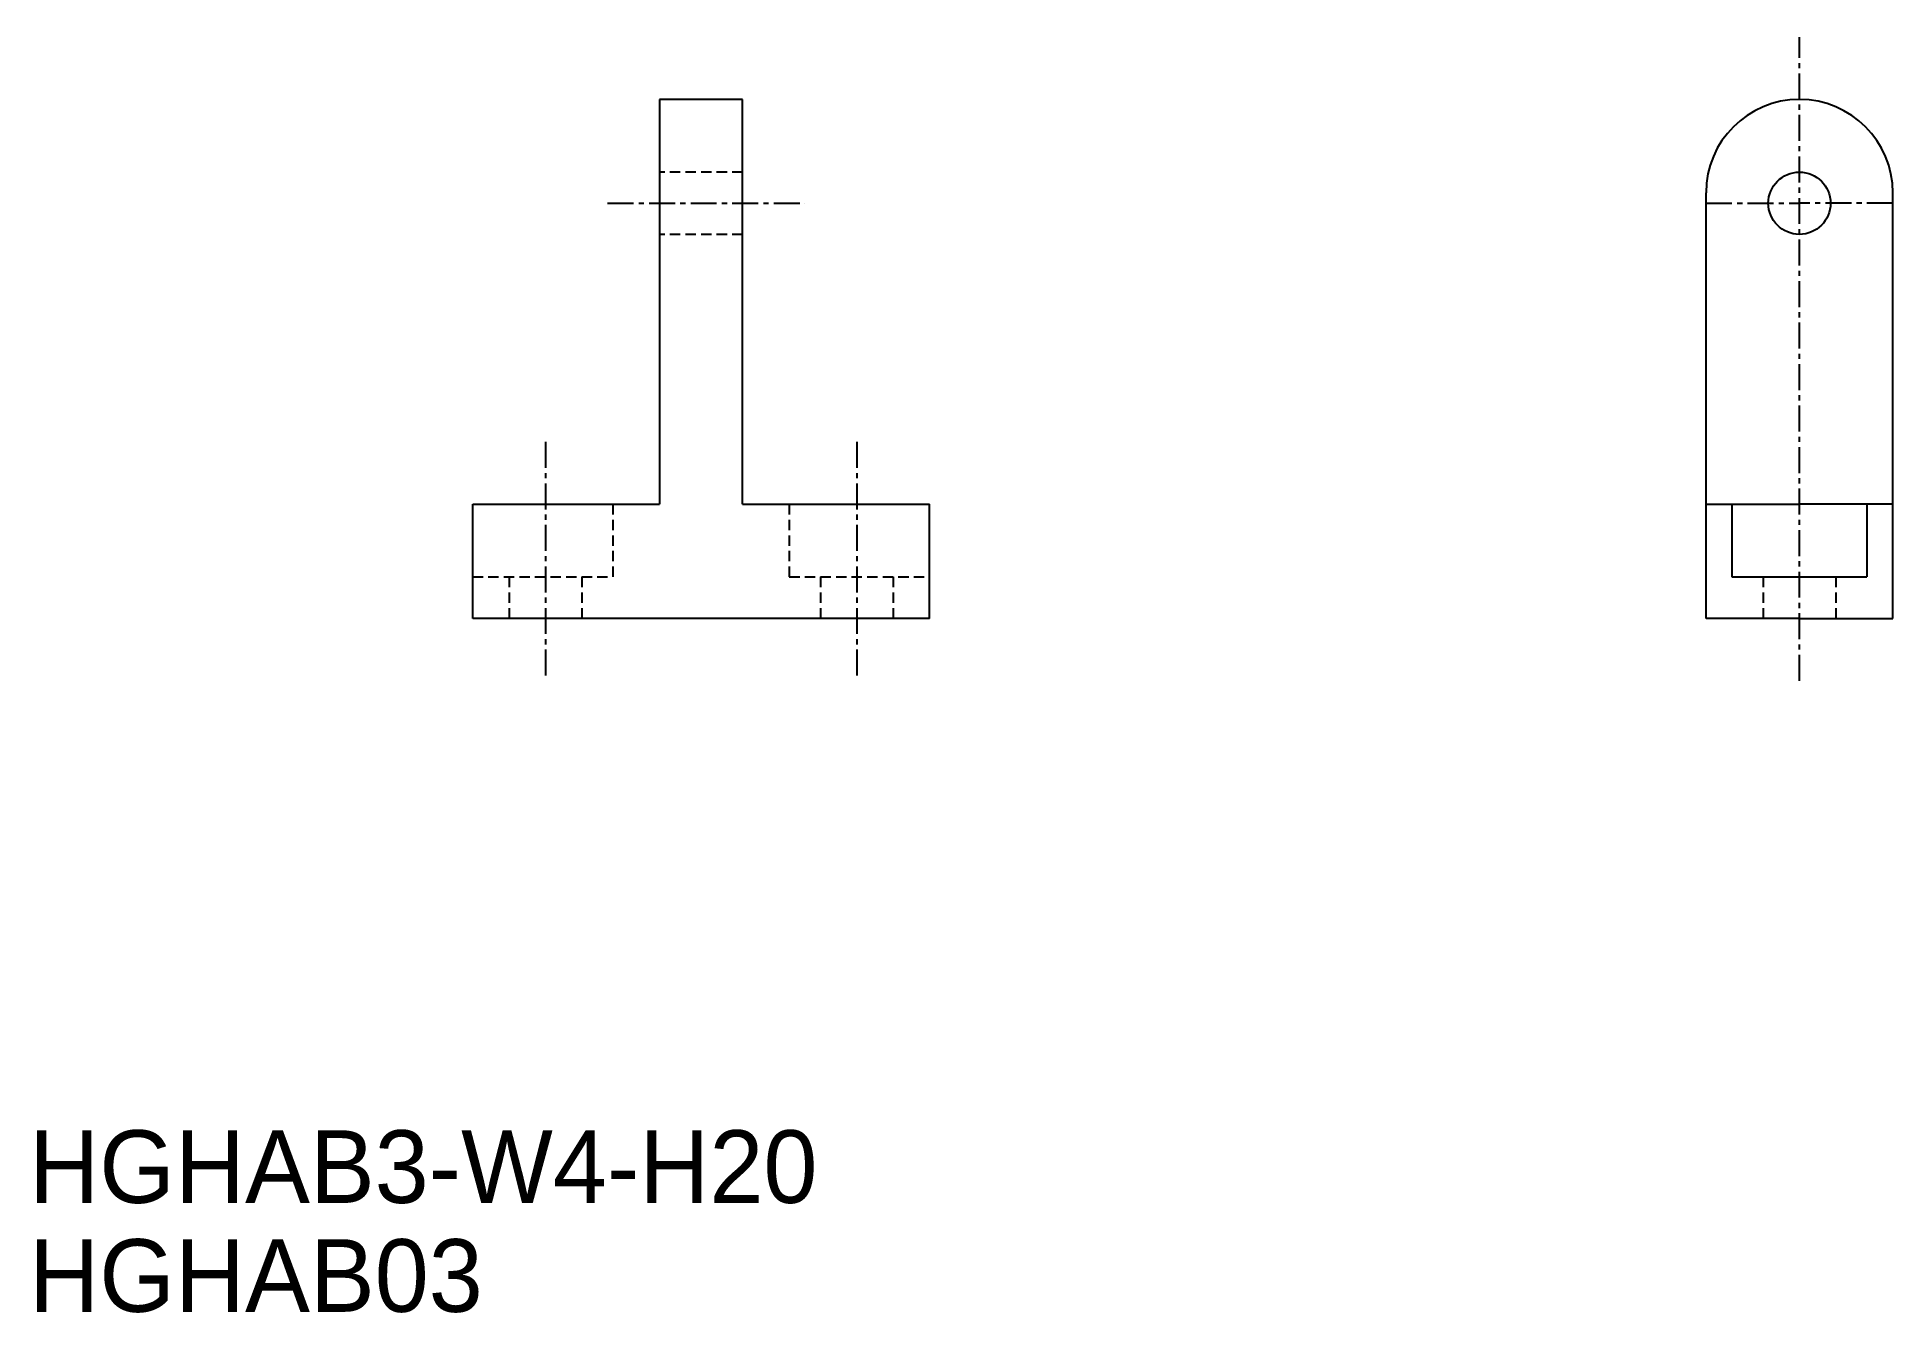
# Model space of a CAD drawing. Extents: x 0.8 to 90.2, y 0.9 to 62.3.
import ezdxf

# ---------------------------------------------------------------- set-up
doc = ezdxf.new("R2010")
doc.units = 0
doc.linetypes.add('CENTER', pattern=[2, 1.25, -0.25, 0.25, -0.25])
doc.linetypes.add('DASHED', pattern=[0.75, 0.5, -0.25])
doc.layers.get('0').update_dxf_attribs({"linetype": 'CONTINUOUS'})
doc.layers.add('CENTER', color=1, linetype='CENTER')

msp = doc.modelspace()

# ---------------------------------------------------------------- linework, layer by layer
at = {"color": 7, "linetype": 'CONTINUOUS'}
for p, q in [((30.819, 59.33), (30.819, 39.83)), ((34.819, 59.33), (30.819, 59.33)), ((34.819, 39.83), (34.819, 59.33)), ((81.223, 34.33), (81.223, 54.83)), ((90.223, 34.33), (90.223, 54.83)), ((21.819, 34.33), (21.819, 39.83)), ((21.819, 39.83), (30.819, 39.83)), ((34.819, 39.83), (43.819, 39.83)), ((43.819, 34.33), (43.819, 39.83)), ((81.223, 39.83), (85.723, 39.83)), ((82.473, 39.83), (82.473, 36.33)), ((90.223, 39.83), (85.723, 39.83)), ((88.973, 39.83), (88.973, 36.33)), ((82.473, 36.33), (88.973, 36.33)), ((43.819, 34.33), (21.819, 34.33)), ((85.723, 34.33), (81.223, 34.33)), ((85.723, 34.33), (90.223, 34.33))]:
    msp.add_line(p, q, dxfattribs=at)
at = {"color": 3, "linetype": 'DASHED'}
for p, q in [((34.819, 55.83), (30.819, 55.83)), ((34.819, 52.83), (30.819, 52.83)), ((28.569, 39.83), (28.569, 36.33)), ((37.069, 39.83), (37.069, 36.33)), ((21.819, 36.33), (28.569, 36.33)), ((23.569, 36.33), (23.569, 34.33)), ((27.069, 36.33), (27.069, 34.33)), ((37.069, 36.33), (43.819, 36.33)), ((38.569, 36.33), (38.569, 34.33)), ((42.069, 36.33), (42.069, 34.33)), ((83.973, 36.33), (83.973, 34.33)), ((87.473, 36.33), (87.473, 34.33))]:
    msp.add_line(p, q, dxfattribs=at)
at = {"color": 7, "linetype": 'CONTINUOUS'}
msp.add_circle((85.723, 54.33), 1.5, dxfattribs=at)
msp.add_arc((85.723, 54.83), 4.5, 0, 180, dxfattribs=at)
at = {"layer": 'CENTER', "color": 1, "linetype": 'CENTER'}
for p, q in [((85.723, 31.33), (85.723, 62.33)), ((28.319, 54.33), (37.819, 54.33)), ((81.223, 54.33), (85.723, 54.33)), ((90.223, 54.33), (85.723, 54.33)), ((25.319, 42.83), (25.319, 31.33)), ((40.319, 42.83), (40.319, 31.33))]:
    msp.add_line(p, q, dxfattribs=at)

# ---------------------------------------------------------------- texts
at = {"color": 7, "linetype": 'CONTINUOUS'}
for s, p in [('HGHAB3-W4-H20', (0.455, 6.175)), ('HGHAB03', (0.455, 0.929))]:
    msp.add_text(s, height=3.5, dxfattribs=at).set_placement(p)

doc.saveas('drawing.dxf')
